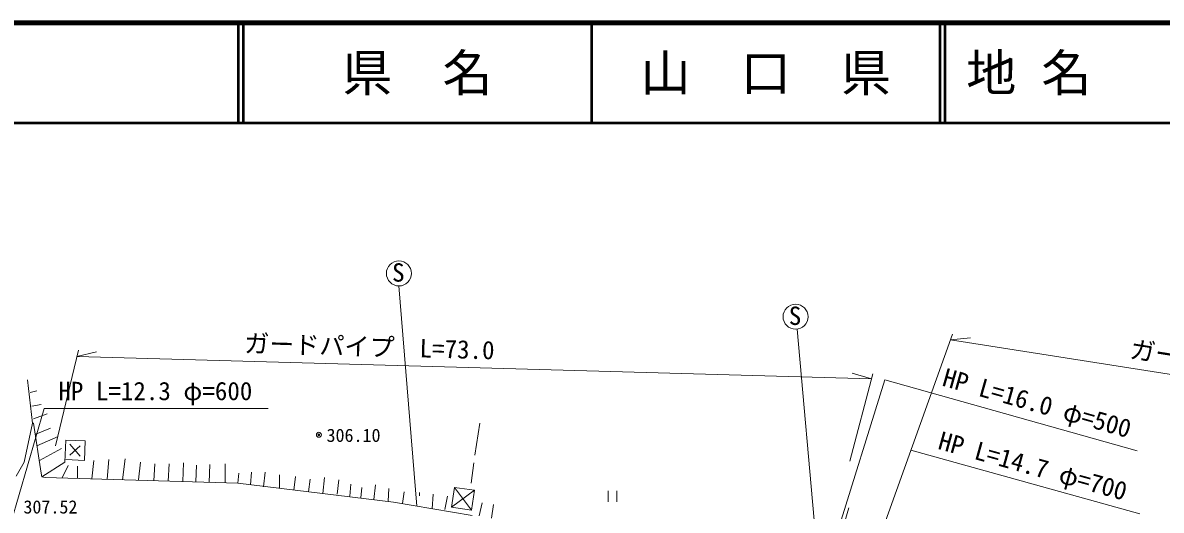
# Model space of a CAD drawing. Units: millimetres, scale not verified. Extents: x 40000 to 680000, y 20000 to 380000.
# Drawn here: x 276246 to 389836, y 331334 to 380000 of the extents above; entities that cross this region are included whole.
import ezdxf
from ezdxf.enums import TextEntityAlignment as Align

# ---------------------------------------------------------------- set-up
doc = ezdxf.new("R2010")
doc.units = ezdxf.units.MM
doc.header["$LTSCALE"] = 1000
doc.header["$PDMODE"] = 32
doc.header["$PDSIZE"] = 500
for name, color, linetype, lineweight in [('M-BGD', 7, 'Continuous', 13), ('M-STR-HTXT', 7, 'Continuous', 13), ('M-TTL', 2, 'Continuous', 140), ('M-TTL-LINE', 7, 'Continuous', 50)]:
    doc.layers.add(name, color=color, linetype=linetype, lineweight=lineweight)
doc.layers.add('M-TTL-TXT', color=7, linetype='Continuous')
doc.styles.add('ＭＳ ゴシック', font='')
doc.styles.get('ＭＳ ゴシック').set_extended_font_data('MS Gothic')

msp = doc.modelspace()

# ---------------------------------------------------------------- linework, layer by layer
at = {"layer": 'M-BGD'}
for p, q in [((313752, 353727), (315564, 331746)), ((355927, 322529), (353496, 349411)), ((276717, 344354), (277225, 340036)), ((277648, 343253), (276971, 343084)), ((278072, 341898), (277140, 341729)), ((277310, 340459), (278664, 340967)), ((277225, 340036), (276378, 336141)), ((277310, 340036), (277225, 340036)), ((278072, 335040), (277310, 340036)), ((321844, 340036), (321336, 336818)), ((279003, 339528), (277564, 338935)), ((279765, 338681), (277648, 337750)), ((280104, 337496), (277902, 336310)), ((280527, 338342), (280442, 336141)), ((282474, 338258), (280527, 338342)), ((280950, 337919), (281966, 336734)), ((281966, 337750), (280950, 336818)), ((282390, 336310), (282474, 338258)), ((280527, 336395), (282390, 336310)), ((283321, 336310), (283146, 334474)), ((284845, 336395), (284674, 334426)), ((286454, 336480), (286200, 334363)), ((276378, 336141), (275597, 334735)), ((280442, 336141), (278161, 334675)), ((280781, 335802), (280163, 334566)), ((281712, 335718), (281712, 334518)), ((287978, 336141), (287808, 334363)), ((289417, 335972), (289328, 334283)), ((290856, 335972), (290765, 334239)), ((292296, 336056), (292207, 334194)), ((293582, 335848), (293497, 334154)), ((294920, 335887), (294832, 334113)), ((296444, 335972), (296444, 334063)), ((299069, 335125), (298984, 333855)), ((300424, 335125), (300254, 333686)), ((321252, 336056), (320998, 334024)), ((278161, 334675), (278072, 335040)), ((278495, 334617), (278161, 334675)), ((297714, 334024), (278495, 334617)), ((297799, 335040), (297714, 334024)), ((313228, 332144), (297714, 334024)), ((301863, 334871), (301863, 333516)), ((303472, 334702), (303302, 333347)), ((304911, 334448), (304742, 333178)), ((306350, 334617), (306181, 333008)), ((307790, 334363), (307620, 332924)), ((308975, 333940), (308890, 332754)), ((310076, 333601), (309991, 332585)), ((311430, 333855), (311261, 332416)), ((312785, 333516), (312700, 332246)), ((314309, 333178), (314140, 331992)), ((315833, 333093), (315833, 332782)), ((317188, 332924), (317103, 331484)), ((319327, 333620), (319038, 331641)), ((321306, 333331), (319038, 331641)), ((321306, 333331), (319327, 333620)), ((321017, 331352), (319327, 333620)), ((321017, 331352), (321306, 333331)), ((334669, 333272), (334669, 332172)), ((335516, 333272), (335516, 332172)), ((313228, 332144), (321082, 330807)), ((318627, 332754), (318373, 331400)), ((322098, 332077), (321774, 330773)), ((323199, 331908), (323030, 330553)), ((319038, 331641), (321017, 331352)), ((358674, 331569), (355927, 322529))]:
    msp.add_line(p, q, dxfattribs=at)
for centre, radius in [((313777, 354977), 1250), ((353353, 350653), 1250), ((305790, 338866), 100), ((305790, 338866), 80), ((305790, 338866), 60), ((305790, 338866), 40), ((305790, 338866), 20), ((305790, 338866), 20)]:
    msp.add_circle(centre, radius, dxfattribs=at)
msp.add_point((305790, 338866), dxfattribs=at)
at = {"layer": 'M-STR-HTXT'}
for p, q in [((369008, 348911), (361638, 328352)), ((368806, 348349), (370795, 348559)), ((368806, 348349), (430330, 338639)), ((281797, 347317), (279511, 337750)), ((281646, 346686), (283592, 347149)), ((281646, 346686), (360912, 344438)), ((362260, 344354), (355955, 324127)), ((361045, 344946), (358759, 336226)), ((360912, 344438), (358997, 345009)), ((387431, 337256), (362260, 344354)), ((278374, 341485), (275067, 330060)), ((300731, 341477), (278374, 341485)), ((364855, 337326), (387696, 330978))]:
    msp.add_line(p, q, dxfattribs=at)
at = {"layer": 'M-TTL'}
msp.add_line((680000, 380000), (40000, 380000), dxfattribs=at)
at = {"layer": 'M-TTL-LINE'}
for p, q in [((297750, 380000), (297750, 370000)), ((298250, 380000), (298250, 370000)), ((333000, 380000), (333000, 370000)), ((367750, 380000), (367750, 370000)), ((368250, 380000), (368250, 370000)), ((40000, 370000), (680000, 370000))]:
    msp.add_line(p, q, dxfattribs=at)

# ---------------------------------------------------------------- texts
at = {"layer": 'M-BGD', "style": 'ＭＳ ゴシック'}
for s, height, p in [('S', 1833, (313098, 353603)), ('S', 1833, (352675, 349279)), ('306.10', 1320, (306553, 337760)), ('307.52', 1320, (276311, 330612))]:
    msp.add_text(s, height=height, dxfattribs=at).set_placement(p, align=Align.BOTTOM_LEFT)
at = {"layer": 'M-STR-HTXT', "style": 'ＭＳ ゴシック'}
for s, rotation, p in [('ガードパイプ\u3000L=73.0', 358.375, (298304, 346549)), ('ガードパイプ\u3000L=57.0', 351.032, (386533, 346014)), ('HP L=16.0 φ=500', 344.252, (367742, 343258)), ('HP L=14.7 φ=700', 344.467, (367316, 336945))]:
    msp.add_text(s, height=1833, rotation=rotation, dxfattribs=at).set_placement(p, align=Align.BOTTOM_LEFT)
msp.add_text('HP L=12.3 φ=600', height=1833, dxfattribs=at).set_placement((279799, 341770), align=Align.BOTTOM_LEFT)
at = {"layer": 'M-TTL-TXT', "style": 'ＭＳ ゴシック'}
for s, p in [('県\u3000名', (315625, 375000)), ('山\u3000口\u3000県', (350375, 375000))]:
    msp.add_text(s, height=3666, dxfattribs=at).set_placement(p, align=Align.MIDDLE_CENTER)
msp.add_text('地 名', height=3666, dxfattribs=at).set_placement((370380, 375000), align=Align.MIDDLE_LEFT)

doc.saveas('drawing.dxf')
